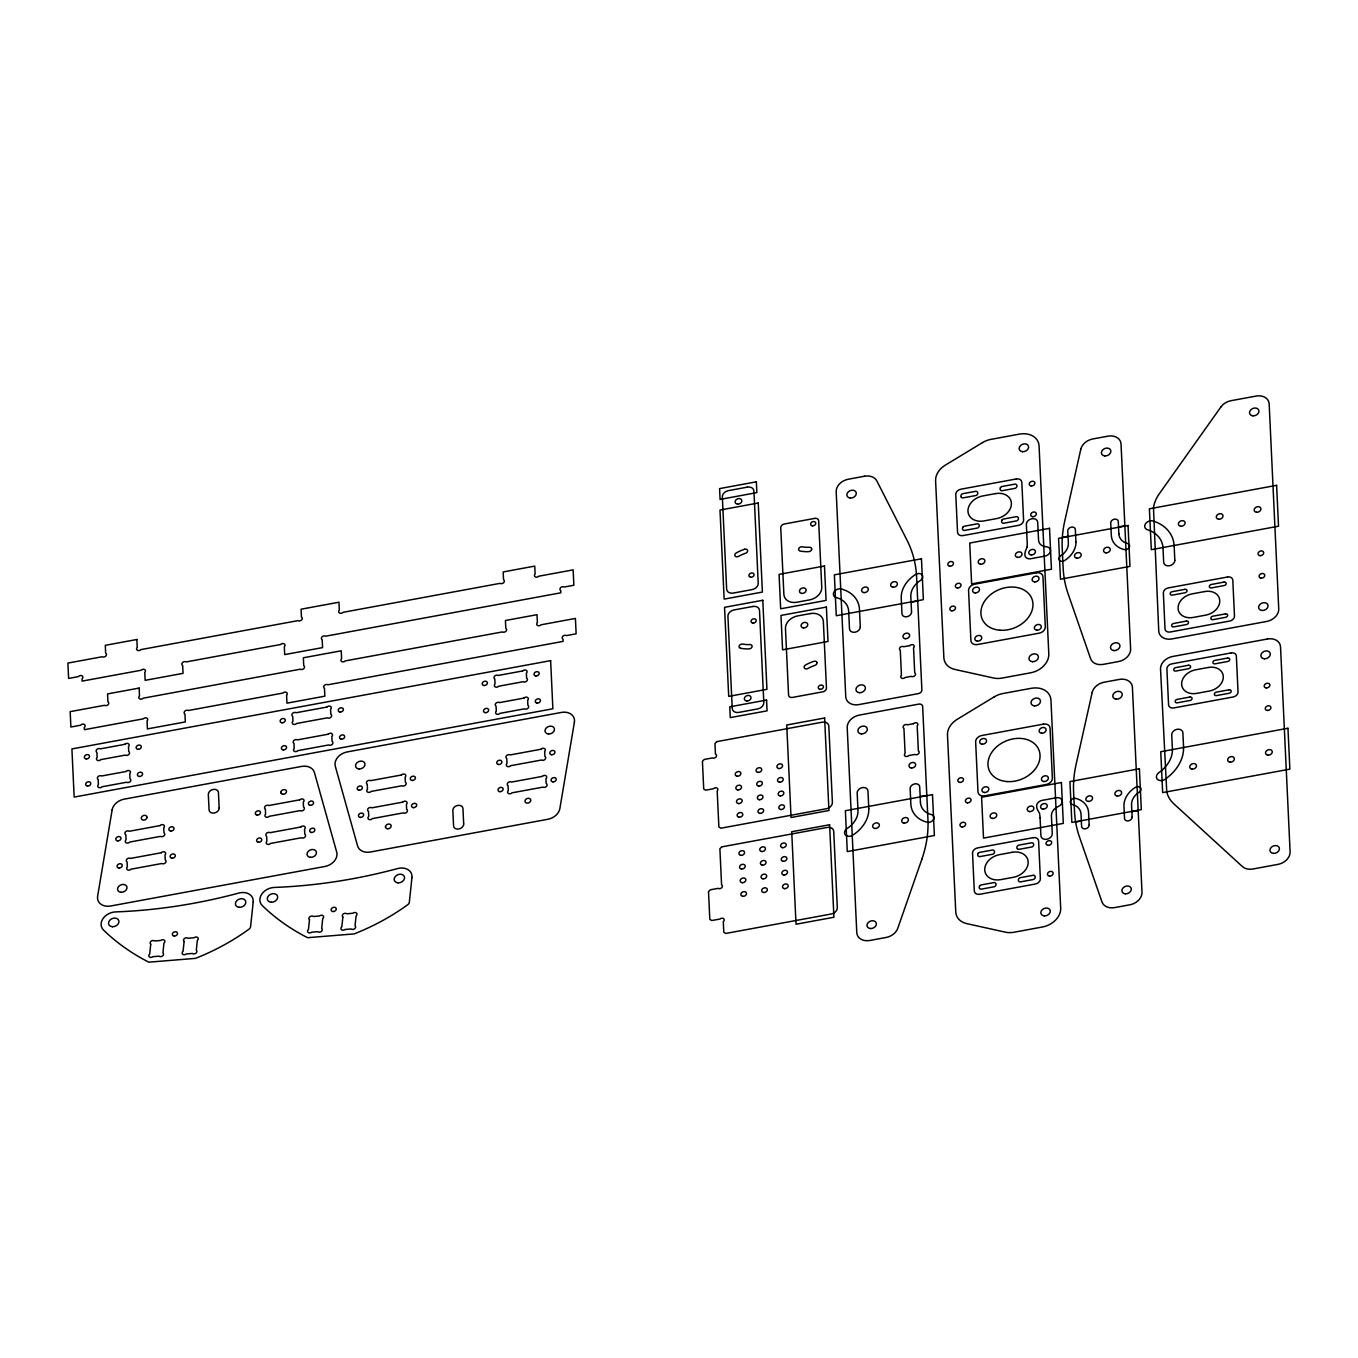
<?xml version="1.0" encoding="UTF-8"?>
<svg xmlns="http://www.w3.org/2000/svg" width="1358" height="1358" viewBox="0 0 1358 1358"><rect width="100%" height="100%" fill="white"/><g stroke="black" fill="none" stroke-linecap="round" stroke-linejoin="round"><path stroke-width="1.5" d="M1027.072 546.968L1025.273 551.569A16.245 12.494 -22.4 0 0 1024.9 554.556L1024.95 555.388A5.856 4.498 -22.4 0 0 1030.824 558.715L1045.015 556.084A5.856 4.498 -22.4 0 0 1050.447 551.11A5.856 4.498 -22.4 0 0 1046.203 546.782A10.524 8.08 -22.4 0 1 1038.547 540.195L1037.716 522.321A5.856 4.498 -22.4 0 0 1031.825 518.773A5.856 4.498 -22.4 0 0 1026.359 524.426L1027.191 542.283A42.421 32.592 -22.4 0 1 1027.106 546.968M1062.346 537.327L1068.033 536.274M1118.551 526.955L1124.865 525.801M911.405 602.171L917.719 601M920.503 796.535L926.818 795.381M1075.655 822.065L1081.341 821.013M1131.859 811.694L1138.174 810.522M1018.076 849.276L1017.532 849.005A3.106 2.377 -22.4 0 1 1017.142 846.424L1017.889 845.542A1.867 1.443 -22.4 0 1 1018.856 845.134L1031.486 842.809A1.867 1.443 -22.4 0 1 1032.47 842.86L1033.166 843.284A3.106 2.377 -22.4 0 1 1033.387 845.728L1032.64 846.594A1.867 1.443 -22.4 0 1 1031.69 847.002L1019.043 849.344A1.867 1.443 -22.4 0 1 1018.076 849.276M1033.981 875.384L1034.813 875.944A3.106 2.377 -22.4 0 1 1034.796 878.439L1034.168 879.101A1.867 1.443 -22.4 0 1 1033.2 879.526L1020.571 881.851A1.867 1.443 -22.4 0 1 1019.586 881.8L1018.755 881.223A3.106 2.377 -22.4 0 1 1018.772 878.728L1019.417 878.066A1.867 1.443 -22.4 0 1 1020.367 877.658L1033.014 875.316A1.867 1.443 -22.4 0 1 1033.981 875.384M961.311 497.249L962.143 497.809A1.867 1.443 -22.4 0 0 963.128 497.86L975.757 495.534A1.867 1.443 -22.4 0 0 976.725 495.127L977.37 494.465A3.106 2.377 -22.4 0 0 977.37 491.969L976.538 491.392A1.867 1.443 -22.4 0 0 975.57 491.341L962.924 493.667A1.867 1.443 -22.4 0 0 961.973 494.074L961.328 494.753A3.106 2.377 -22.4 0 0 961.328 497.232M1040.075 817.822L1040.907 835.696A5.856 4.498 -22.4 0 0 1046.797 839.261A5.856 4.498 -22.4 0 0 1052.263 833.608L1051.415 815.734A10.524 8.08 -22.4 0 1 1058.34 806.465A5.856 4.498 -22.4 0 0 1062.109 800.643A5.856 4.498 -22.4 0 0 1056.303 797.74L1042.112 800.371A5.856 4.498 -22.4 0 0 1036.646 805.769L1036.68 806.618A16.245 12.494 -22.4 0 0 1037.325 809.402L1039.515 813.272A42.421 32.592 -22.4 0 1 1040.041 817.839M280.868 792.732A4.719 3.616 -22.4 0 1 280.851 792.291M146.987 817.16A2.937 2.258 -22.4 0 0 144.152 815.36A2.937 2.258 -22.4 0 0 141.317 818.025A4.719 3.616 -22.4 0 0 141.334 818.467A2.937 2.258 -22.4 0 0 144.271 820.079A2.937 2.258 -22.4 0 0 147.004 817.431M385.502 827.192A4.719 3.616 -22.4 0 1 385.485 826.75M530.706 800.235A2.937 2.258 -22.4 0 1 528.075 803.036A2.937 2.258 -22.4 0 1 525.037 801.441A4.719 3.616 -22.4 0 1 525.02 801.016A2.937 2.258 -22.4 0 1 527.753 798.351A2.937 2.258 -22.4 0 1 530.689 799.964M150.738 944.217L149.703 953.995A2.614 2.003 -22.4 0 0 149.397 956.949A2.614 2.003 -22.4 0 0 152.945 956.66L159.056 956.168A2.614 2.003 -22.4 0 0 162.604 955.879A2.614 2.003 -22.4 0 0 162.926 952.909L163.962 943.148A2.614 2.003 -22.4 0 0 164.284 940.194A2.614 2.003 -22.4 0 0 160.719 940.483L154.608 940.975A2.614 2.003 -22.4 0 0 151.061 941.264A2.614 2.003 -22.4 0 0 150.738 944.217M184.111 941.501L183.075 951.279A2.614 2.003 -22.4 0 0 182.753 954.233A2.614 2.003 -22.4 0 0 186.318 953.944L192.412 953.452A2.614 2.003 -22.4 0 0 195.976 953.146A2.614 2.003 -22.4 0 0 196.299 950.193L197.334 940.432A2.614 2.003 -22.4 0 0 197.64 937.478A2.614 2.003 -22.4 0 0 194.075 937.767L187.981 938.259A2.614 2.003 -22.4 0 0 184.416 938.548A2.614 2.003 -22.4 0 0 184.111 941.501M253.216 901.967L250.585 926.665A3.904 3.005 -22.4 0 1 248.989 929.178A189 145.204 -22.4 0 1 195.416 958.375L148.837 962.177A260.668 200.271 -22.4 0 1 103.497 930.043A13.037 10.015 -22.4 0 1 102.902 918.738A13.037 10.015 -22.4 0 1 115.515 911.914A452.689 347.801 -22.4 0 0 238.855 893.055A13.037 10.015 -22.4 0 1 253.216 901.967M309.488 919.739L308.453 929.517A2.614 2.003 -22.4 0 0 308.147 932.471A2.614 2.003 -22.4 0 0 311.712 932.182L317.806 931.69A2.614 2.003 -22.4 0 0 321.371 931.401A2.614 2.003 -22.4 0 0 321.676 928.431L322.712 918.67A2.614 2.003 -22.4 0 0 323.034 915.716A2.614 2.003 -22.4 0 0 319.469 916.005L313.375 916.497A2.614 2.003 -22.4 0 0 309.811 916.786A2.614 2.003 -22.4 0 0 309.488 919.739M342.861 917.023L341.826 926.801A2.614 2.003 -22.4 0 0 341.503 929.755A2.614 2.003 -22.4 0 0 345.068 929.466L351.162 928.957A2.614 2.003 -22.4 0 0 354.727 928.668A2.614 2.003 -22.4 0 0 355.049 925.715L356.085 915.954A2.614 2.003 -22.4 0 0 356.39 912.983A2.614 2.003 -22.4 0 0 352.825 913.272L346.731 913.781A2.614 2.003 -22.4 0 0 343.167 914.07A2.614 2.003 -22.4 0 0 342.861 917.023M411.966 877.489L409.335 902.187A3.904 3.005 -22.4 0 1 407.739 904.7A189 145.204 -22.4 0 1 354.183 933.897L307.587 937.699A260.668 200.271 -22.4 0 1 262.264 905.565A13.037 10.015 -22.4 0 1 261.67 894.26A13.037 10.015 -22.4 0 1 274.265 887.436A452.689 347.801 -22.4 0 0 397.605 868.56A13.037 10.015 -22.4 0 1 411.966 877.489M112.137 809.877L97.623 896.246A13.037 10.015 -22.4 0 0 110.609 906.007L324.851 866.489A13.037 10.015 -22.4 0 0 336.716 852.145L314.428 772.549A13.037 10.015 -22.4 0 0 301.612 766.421L124.172 799.149A13.037 10.015 -22.4 0 0 112.137 809.877M574.4 722.184L559.869 808.57A13.037 10.015 -22.4 0 1 547.834 819.281L370.411 852.009A13.037 10.015 -22.4 0 1 357.578 845.881L335.307 766.285A13.037 10.015 -22.4 0 1 347.173 751.942L561.397 712.424A13.037 10.015 -22.4 0 1 574.4 722.184M1080.798 449.209L1064.655 521.506A149.889 115.158 -22.4 0 0 1062.228 548.428L1063.144 567.95A149.889 115.158 -22.4 0 0 1068.016 593.531L1090.593 658.664A13.037 10.015 -22.4 0 0 1103.273 664.368L1118.466 661.567A13.037 10.015 -22.4 0 0 1130.62 648.988L1121.046 444.1A13.037 10.015 -22.4 0 0 1107.941 436.173L1092.749 438.974A13.037 10.015 -22.4 0 0 1080.798 449.209M1092.171 692.461L1076.028 764.741A149.889 115.158 -22.4 0 0 1073.601 791.68L1074.501 811.184A149.889 115.158 -22.4 0 0 1079.389 836.766L1101.966 901.916A13.037 10.015 -22.4 0 0 1114.646 907.602L1129.839 904.801A13.037 10.015 -22.4 0 0 1141.993 892.223L1132.419 687.335A13.037 10.015 -22.4 0 0 1119.315 679.424L1104.122 682.225A13.037 10.015 -22.4 0 0 1092.171 692.461M921.878 859.19L897.757 928.346A13.037 10.015 -22.4 0 1 886.129 937.461L869.901 940.466A13.037 10.015 -22.4 0 1 856.779 932.556L847.205 727.65A13.037 10.015 -22.4 0 1 859.359 715.089L918.721 704.123A3.904 3.005 -22.4 0 1 922.659 706.5L927.938 819.536A149.889 115.158 -22.4 0 1 921.878 859.19M962.839 527.277L962.72 527.481A3.106 2.377 -22.4 0 0 962.975 529.926L963.671 530.35A1.867 1.443 -22.4 0 0 964.655 530.401L977.285 528.075A1.867 1.443 -22.4 0 0 978.235 527.651L978.999 526.802A3.106 2.377 -22.4 0 0 978.762 524.341L978.066 523.933A1.867 1.443 -22.4 0 0 977.081 523.865L964.452 526.208A1.867 1.443 -22.4 0 0 963.501 526.615L962.839 527.277M1000.49 487.573L1000.371 487.777A3.106 2.377 -22.4 0 0 1000.608 490.221L1001.304 490.645A1.867 1.443 -22.4 0 0 1002.289 490.696L1014.918 488.371A1.867 1.443 -22.4 0 0 1015.869 487.946L1016.65 487.081A3.106 2.377 -22.4 0 0 1016.395 484.636L1015.699 484.212A1.867 1.443 -22.4 0 0 1014.715 484.161L1002.085 486.487A1.867 1.443 -22.4 0 0 1001.135 486.911L1000.49 487.573M979.61 886.01L979.491 886.197A3.106 2.377 -22.4 0 0 979.746 888.658L980.442 889.066A1.867 1.443 -22.4 0 0 981.41 889.134L994.056 886.791A1.867 1.443 -22.4 0 0 995.007 886.384L995.77 885.518A3.106 2.377 -22.4 0 0 995.533 883.073L994.837 882.649A1.867 1.443 -22.4 0 0 993.852 882.598L981.223 884.924A1.867 1.443 -22.4 0 0 980.255 885.348L979.61 886.01M1220.91 406.942L1159.325 493.718A39.093 30.046 -22.4 0 0 1153.468 507.739L1158.747 631.029A13.037 10.015 -22.4 0 0 1171.852 638.939L1266.59 621.472A13.037 10.015 -22.4 0 0 1278.744 608.893L1269.17 404.005A13.037 10.015 -22.4 0 0 1256.065 396.078L1231.027 400.695A13.037 10.015 -22.4 0 0 1220.91 406.942M1002.136 519.893L1002 520.097A3.106 2.377 -22.4 0 0 1002 522.575L1002.832 523.153A1.867 1.443 -22.4 0 0 1003.8 523.22L1016.446 520.878A1.867 1.443 -22.4 0 0 1017.397 520.47L1018.042 519.808A3.106 2.377 -22.4 0 0 1018.042 517.313L1017.227 516.736A1.867 1.443 -22.4 0 0 1016.242 516.685L1003.613 519.011A1.867 1.443 -22.4 0 0 1002.645 519.418L1002.136 519.893M978.235 853.282L978.1 853.469A3.106 2.377 -22.4 0 0 978.1 855.964L978.914 856.542A1.867 1.443 -22.4 0 0 979.899 856.592L992.528 854.267A1.867 1.443 -22.4 0 0 993.479 853.842L994.141 853.18A3.106 2.377 -22.4 0 0 994.124 850.702L993.309 850.108A1.867 1.443 -22.4 0 0 992.325 850.057L979.695 852.383A1.867 1.443 -22.4 0 0 978.745 852.807L978.235 853.282M716.786 741.638L714.97 743.522L715.462 754.148A2.614 2.003 -22.4 0 1 716.039 756.983A2.614 2.003 -22.4 0 1 712.475 757.934L704.242 759.462L702.426 761.346L703.716 788.998L705.685 790.186L713.476 788.76A2.614 2.003 -22.4 0 1 717.058 788.098A2.614 2.003 -22.4 0 1 717.194 790.984L718.874 827.022L720.843 828.21L826.309 808.757A6.518 5.008 -22.4 0 0 832.386 802.476L828.821 726.14A6.518 5.008 -22.4 0 0 822.269 722.184L716.786 741.638M721.709 846.883L719.893 848.767L721.573 884.805A2.614 2.003 -22.4 0 1 721.709 887.708A2.614 2.003 -22.4 0 1 718.127 888.37L710.336 889.796L708.52 891.68L709.81 919.349L711.779 920.537L719.995 919.026A2.614 2.003 -22.4 0 1 723.593 918.653A2.614 2.003 -22.4 0 1 723.288 921.641L723.797 932.267L725.749 933.455L831.232 914.002A6.518 5.008 -22.4 0 0 837.309 907.721L833.727 831.385A6.518 5.008 -22.4 0 0 827.175 827.429L721.709 846.883M982.479 442.606L945.355 465.115A19.555 15.023 -22.4 0 0 935.594 480.749L943.861 657.645A19.555 15.023 -22.4 0 0 954.895 669.443L993.496 677.998A19.555 15.023 -22.4 0 0 1002.119 678.066L1030.569 672.821A19.555 15.023 -22.4 0 0 1048.8 653.962L1039.074 445.984A19.555 15.023 -22.4 0 0 1019.417 434.119L990.967 439.364A19.555 15.023 -22.4 0 0 982.479 442.606M994.362 696.773L957.237 719.299A19.555 15.023 -22.4 0 0 947.477 734.916L955.743 911.829A19.555 15.023 -22.4 0 0 966.777 923.627L1005.361 932.165A19.555 15.023 -22.4 0 0 1014.002 932.25L1042.452 926.988A19.555 15.023 -22.4 0 0 1060.683 908.129L1050.956 700.168A19.555 15.023 -22.4 0 0 1031.299 688.302L1002.832 693.548A19.555 15.023 -22.4 0 0 994.362 696.773M756.372 481.818L719.587 488.608L720.079 499.404L756.864 492.614L756.372 481.818M747.358 487.132L728.414 490.628A6.518 5.008 -22.4 0 0 722.337 496.926L726.649 589.117A6.518 5.008 -22.4 0 0 733.201 593.09L752.145 589.593A6.518 5.008 -22.4 0 0 758.222 583.295L753.928 491.104A6.518 5.008 -22.4 0 0 747.358 487.132M864.571 476.217L848.326 479.221A13.037 10.015 -22.4 0 0 836.189 491.8L845.762 696.688A13.037 10.015 -22.4 0 0 858.867 704.598L918.229 693.649A3.904 3.005 -22.4 0 0 921.878 689.881L916.599 576.844A149.889 115.158 -22.4 0 0 906.957 540.094L876.844 480.936A13.037 10.015 -22.4 0 0 864.571 476.217M758.239 503.003L719.995 510.065L724.154 599.116L762.398 592.071L758.239 503.003M136.869 639.499L105.296 645.322L105.652 653.181A2.614 2.003 -22.4 0 1 105.788 656.084A2.614 2.003 -22.4 0 1 102.223 656.746L67.9 663.077L68.613 678.44L78.357 676.64A2.614 2.003 -22.4 0 1 82.074 675.843A2.614 2.003 -22.4 0 1 82.023 678.898L82.125 681.122L141.079 670.241A2.614 2.003 -22.4 0 1 144.644 669.579A2.614 2.003 -22.4 0 1 144.78 672.482L145.153 680.341L183.041 673.347L182.668 665.488A2.614 2.003 -22.4 0 1 182.532 662.585A2.614 2.003 -22.4 0 1 186.114 661.923L280.614 644.507A2.614 2.003 -22.4 0 1 284.178 643.845A2.614 2.003 -22.4 0 1 284.314 646.748L284.688 654.59L322.576 647.613L322.202 639.754A2.614 2.003 -22.4 0 1 322.067 636.851A2.614 2.003 -22.4 0 1 325.648 636.189L560.837 592.801L560.735 590.577A2.614 2.003 -22.4 0 1 560.599 587.691A2.614 2.003 -22.4 0 1 564.164 587.029L573.857 585.247L573.144 569.868L538.82 576.199A2.614 2.003 -22.4 0 1 535.256 576.861A2.614 2.003 -22.4 0 1 535.12 573.959L534.746 566.099L503.173 571.939L503.529 579.798A2.614 2.003 -22.4 0 1 503.665 582.684A2.614 2.003 -22.4 0 1 500.1 583.346L343.048 612.322A2.614 2.003 -22.4 0 1 339.466 612.984A2.614 2.003 -22.4 0 1 339.33 610.082L338.957 602.222L301.069 609.216L301.442 617.075A2.614 2.003 -22.4 0 1 301.578 619.961A2.614 2.003 -22.4 0 1 297.996 620.623L140.943 649.599A2.614 2.003 -22.4 0 1 137.379 650.261A2.614 2.003 -22.4 0 1 137.243 647.359L136.869 639.499M1016.327 478.967L960.87 489.203A5.466 4.21 -22.4 0 0 955.777 494.482L957.543 532.251A5.466 4.21 -22.4 0 0 963.043 535.578L1018.5 525.342A5.466 4.21 -22.4 0 0 1023.592 520.063L1021.827 482.294A5.466 4.21 -22.4 0 0 1016.327 478.967M814.715 518.4L784.398 523.984A3.904 3.005 -22.4 0 0 780.748 527.753L783.872 594.312A13.037 10.015 -22.4 0 0 796.976 602.222L809.606 599.896A13.037 10.015 -22.4 0 0 821.76 587.318L818.653 520.759A3.904 3.005 -22.4 0 0 814.715 518.4M995.414 493.616L982.785 495.942A15.906 12.222 -22.4 0 0 967.965 511.287A15.906 12.222 -22.4 0 0 983.956 520.929L996.585 518.603A15.906 12.222 -22.4 0 0 1011.404 503.258A15.906 12.222 -22.4 0 0 995.414 493.616M139.144 688.082L107.554 693.904L107.927 701.763A2.614 2.003 -22.4 0 1 108.063 704.666A2.614 2.003 -22.4 0 1 104.498 705.311L70.175 711.643L70.888 727.022L80.631 725.223A2.614 2.003 -22.4 0 1 84.349 724.425A2.614 2.003 -22.4 0 1 84.281 727.481L84.383 729.687L143.337 718.823A2.614 2.003 -22.4 0 1 146.919 718.161A2.614 2.003 -22.4 0 1 147.054 721.047L147.411 728.906L185.316 721.93L184.943 714.07A2.614 2.003 -22.4 0 1 184.807 711.168A2.614 2.003 -22.4 0 1 188.389 710.506L282.871 693.072A2.614 2.003 -22.4 0 1 286.453 692.41A2.614 2.003 -22.4 0 1 286.589 695.313L286.945 703.172L324.851 696.179L324.477 688.319A2.614 2.003 -22.4 0 1 324.341 685.434A2.614 2.003 -22.4 0 1 327.923 684.771L563.112 641.383L563.01 639.16A2.614 2.003 -22.4 0 1 562.874 636.257A2.614 2.003 -22.4 0 1 566.439 635.612L576.131 633.813L575.419 618.45L541.095 624.782A2.614 2.003 -22.4 0 1 537.513 625.444A2.614 2.003 -22.4 0 1 537.378 622.541L537.021 614.682L505.431 620.504L505.804 628.364A2.614 2.003 -22.4 0 1 505.94 631.266A2.614 2.003 -22.4 0 1 502.375 631.928L345.305 660.888A2.614 2.003 -22.4 0 1 341.741 661.55A2.614 2.003 -22.4 0 1 341.605 658.664L341.231 650.805L303.343 657.781L303.717 665.641A2.614 2.003 -22.4 0 1 303.853 668.543A2.614 2.003 -22.4 0 1 300.271 669.205L143.218 698.182A2.614 2.003 -22.4 0 1 139.636 698.827A2.614 2.003 -22.4 0 1 139.501 695.941L139.144 688.082M824.476 565.997L779.068 574.366L780.663 608.791L826.071 600.406L824.476 565.997M1276.605 485.332L1149.394 508.809L1151.312 549.684L1278.523 526.208L1276.605 485.332M1049.53 528.33L969.731 543.047L971.632 583.923L1051.431 569.206L1049.53 528.33M921.454 558.783L834.355 574.841L836.273 615.717L923.372 599.659L921.454 558.783M1128.04 525.512L1058.561 538.328L1060.479 579.204L1129.958 566.388L1128.04 525.512M762.789 600.27L724.544 607.332L728.703 696.382L766.947 689.321L762.789 600.27M752.943 606.466L733.999 609.946A6.518 5.008 -22.4 0 0 727.922 616.243L732.234 708.435A6.518 5.008 -22.4 0 0 738.786 712.407L757.73 708.91A6.518 5.008 -22.4 0 0 763.807 702.612L759.495 610.421A6.518 5.008 -22.4 0 0 752.943 606.466M826.394 607.06L780.986 615.429L782.581 649.837L828.007 641.468L826.394 607.06M550.635 660.633L71.906 748.937L74.164 797.078L552.876 708.774L550.635 660.633M810.251 613.595L797.621 615.921A13.037 10.015 -22.4 0 0 785.467 628.499L788.574 695.041A3.904 3.005 -22.4 0 0 792.512 697.418L822.812 691.816A3.904 3.005 -22.4 0 0 826.462 688.048L823.355 621.506A13.037 10.015 -22.4 0 0 810.251 613.595M1036.409 572.804L974.637 584.195A6.518 5.008 -22.4 0 0 968.56 590.492L970.902 640.586A6.518 5.008 -22.4 0 0 977.454 644.541L1039.226 633.151A6.518 5.008 -22.4 0 0 1045.304 626.853L1042.961 576.76A6.518 5.008 -22.4 0 0 1036.409 572.804M124.783 744.337L100.356 748.852A2.614 2.003 -22.4 0 0 96.791 749.514A2.614 2.003 -22.4 0 0 96.91 752.4L97.148 757.374A2.614 2.003 -22.4 0 0 97.284 760.259A2.614 2.003 -22.4 0 0 100.865 759.614L125.292 755.099A2.614 2.003 -22.4 0 0 128.857 754.437A2.614 2.003 -22.4 0 0 128.721 751.551L128.501 746.577A2.614 2.003 -22.4 0 0 128.365 743.692A2.614 2.003 -22.4 0 0 124.783 744.337M326.888 707.06L296.129 712.729A2.614 2.003 -22.4 0 0 292.564 713.391A2.614 2.003 -22.4 0 0 292.7 716.294L292.938 721.251A2.614 2.003 -22.4 0 0 293.073 724.154A2.614 2.003 -22.4 0 0 296.638 723.491L327.38 717.822A2.614 2.003 -22.4 0 0 330.962 717.16A2.614 2.003 -22.4 0 0 330.826 714.257L330.588 709.3A2.614 2.003 -22.4 0 0 330.452 706.398A2.614 2.003 -22.4 0 0 326.888 707.06M522.66 670.954L498.233 675.452A2.614 2.003 -22.4 0 0 494.668 676.114A2.614 2.003 -22.4 0 0 494.804 679.017L495.025 683.974A2.614 2.003 -22.4 0 0 495.161 686.876A2.614 2.003 -22.4 0 0 498.742 686.214L523.169 681.716A2.614 2.003 -22.4 0 0 526.734 681.054A2.614 2.003 -22.4 0 0 526.598 678.151L526.378 673.195A2.614 2.003 -22.4 0 0 526.242 670.292A2.614 2.003 -22.4 0 0 522.66 670.954M126.056 771.497L101.629 775.995A2.614 2.003 -22.4 0 0 98.048 776.657A2.614 2.003 -22.4 0 0 98.183 779.56L98.421 784.517A2.614 2.003 -22.4 0 0 98.557 787.419A2.614 2.003 -22.4 0 0 102.122 786.757L126.566 782.242A2.614 2.003 -22.4 0 0 130.13 781.597A2.614 2.003 -22.4 0 0 129.995 778.694L129.757 773.737A2.614 2.003 -22.4 0 0 129.638 770.835A2.614 2.003 -22.4 0 0 126.056 771.497M328.161 734.22L297.402 739.889A2.614 2.003 -22.4 0 0 293.837 740.551A2.614 2.003 -22.4 0 0 293.973 743.437L294.194 748.411A2.614 2.003 -22.4 0 0 294.33 751.297A2.614 2.003 -22.4 0 0 297.911 750.635L328.653 744.965A2.614 2.003 -22.4 0 0 332.235 744.32A2.614 2.003 -22.4 0 0 332.099 741.417L331.861 736.46A2.614 2.003 -22.4 0 0 331.725 733.558A2.614 2.003 -22.4 0 0 328.161 734.22M523.933 698.097L499.506 702.612A2.614 2.003 -22.4 0 0 495.925 703.257A2.614 2.003 -22.4 0 0 496.06 706.16L496.298 711.117A2.614 2.003 -22.4 0 0 496.434 714.019A2.614 2.003 -22.4 0 0 499.999 713.357L524.443 708.859A2.614 2.003 -22.4 0 0 528.007 708.197A2.614 2.003 -22.4 0 0 527.872 705.294L527.651 700.338A2.614 2.003 -22.4 0 0 527.515 697.435A2.614 2.003 -22.4 0 0 523.933 698.097M1227.564 576.997L1168.203 587.946A5.211 4.006 -22.4 0 0 1163.348 592.971L1165.011 628.839A5.211 4.006 -22.4 0 0 1170.256 631.996L1229.635 621.047A5.211 4.006 -22.4 0 0 1234.49 616.023L1232.809 580.172A5.211 4.006 -22.4 0 0 1227.564 576.997M1184.838 589.355L1172.192 591.681A2.19 1.681 -22.4 0 0 1170.172 593.786A2.19 1.681 -22.4 0 0 1172.361 595.11L1184.991 592.784A2.19 1.681 -22.4 0 0 1187.028 590.679A2.19 1.681 -22.4 0 0 1184.838 589.355M1223.982 582.124L1211.353 584.466A2.19 1.681 -22.4 0 0 1209.316 586.571A2.19 1.681 -22.4 0 0 1211.523 587.895L1224.152 585.553A2.19 1.681 -22.4 0 0 1226.189 583.448A2.19 1.681 -22.4 0 0 1223.982 582.124M909.843 645.61L903.715 646.731A2.614 2.003 -22.4 0 0 900.15 647.393A2.614 2.003 -22.4 0 0 900.286 650.295L901.44 675.232A2.614 2.003 -22.4 0 0 901.576 678.117A2.614 2.003 -22.4 0 0 905.158 677.472L911.269 676.335A2.614 2.003 -22.4 0 0 914.851 675.673A2.614 2.003 -22.4 0 0 914.715 672.787L913.544 647.834A2.614 2.003 -22.4 0 0 913.408 644.948A2.614 2.003 -22.4 0 0 909.843 645.61M1204.682 591.545L1192.052 593.887A14.989 11.509 -22.4 0 0 1178.082 608.35A14.989 11.509 -22.4 0 0 1193.156 617.449L1205.785 615.123A14.989 11.509 -22.4 0 0 1219.756 600.66A14.989 11.509 -22.4 0 0 1204.682 591.545M1186.315 621.115L1173.685 623.441A2.19 1.681 -22.4 0 0 1171.648 625.546A2.19 1.681 -22.4 0 0 1173.838 626.87L1186.468 624.544A2.19 1.681 -22.4 0 0 1188.505 622.439A2.19 1.681 -22.4 0 0 1186.315 621.115M1225.476 613.884L1212.847 616.209A2.19 1.681 -22.4 0 0 1210.81 618.314A2.19 1.681 -22.4 0 0 1213 619.655L1225.629 617.313A2.19 1.681 -22.4 0 0 1227.666 615.208A2.19 1.681 -22.4 0 0 1225.476 613.884M766.574 700.049L729.789 706.822L730.281 717.618L767.066 710.845L766.574 700.049M401.425 774.994L370.683 780.663A2.614 2.003 -22.4 0 0 367.101 781.325A2.614 2.003 -22.4 0 0 367.237 784.228L367.475 789.185A2.614 2.003 -22.4 0 0 367.611 792.087A2.614 2.003 -22.4 0 0 371.175 791.425L401.934 785.756A2.614 2.003 -22.4 0 0 405.499 785.094A2.614 2.003 -22.4 0 0 405.363 782.191L405.142 777.234A2.614 2.003 -22.4 0 0 405.007 774.332A2.614 2.003 -22.4 0 0 401.425 774.994M540.959 749.26L510.218 754.929A2.614 2.003 -22.4 0 0 506.636 755.591A2.614 2.003 -22.4 0 0 506.772 758.494L507.009 763.451A2.614 2.003 -22.4 0 0 507.145 766.353A2.614 2.003 -22.4 0 0 510.71 765.691L541.469 760.022A2.614 2.003 -22.4 0 0 545.033 759.36A2.614 2.003 -22.4 0 0 544.898 756.457L544.677 751.5A2.614 2.003 -22.4 0 0 544.541 748.597A2.614 2.003 -22.4 0 0 540.959 749.26M160.023 825.596L129.282 831.266A2.614 2.003 -22.4 0 0 125.581 831.843A2.614 2.003 -22.4 0 0 125.836 834.814L126.073 839.753A2.614 2.003 -22.4 0 0 126.073 842.758A2.614 2.003 -22.4 0 0 129.74 842.045L160.533 836.358A2.614 2.003 -22.4 0 0 164.097 835.696A2.614 2.003 -22.4 0 0 163.962 832.793L163.741 827.837A2.614 2.003 -22.4 0 0 163.605 824.934A2.614 2.003 -22.4 0 0 160.023 825.596M299.728 799.828L268.816 805.532A2.614 2.003 -22.4 0 0 265.251 806.194A2.614 2.003 -22.4 0 0 265.387 809.096L265.608 814.053A2.614 2.003 -22.4 0 0 265.744 816.956A2.614 2.003 -22.4 0 0 269.325 816.294L300.169 810.607A2.614 2.003 -22.4 0 0 303.785 809.894A2.614 2.003 -22.4 0 0 303.496 806.991L303.275 802.222A2.614 2.003 -22.4 0 0 303.326 799.285A2.614 2.003 -22.4 0 0 299.728 799.828M824.612 718.009L786.723 725.002L791.052 817.499L828.94 810.505L824.612 718.009M1267.404 639.007L1172.684 656.474A13.037 10.015 -22.4 0 0 1160.53 669.053L1166.777 792.155A39.093 30.046 -22.4 0 0 1173.821 803.8L1242.4 866.574A13.037 10.015 -22.4 0 0 1252.908 869.001L1277.946 864.384A13.037 10.015 -22.4 0 0 1290.1 851.806L1280.526 646.917A13.037 10.015 -22.4 0 0 1267.404 639.007M402.698 802.137L371.888 807.823A2.614 2.003 -22.4 0 0 368.222 808.468A2.614 2.003 -22.4 0 0 368.51 811.405L368.748 816.345A2.614 2.003 -22.4 0 0 368.765 819.366A2.614 2.003 -22.4 0 0 372.448 818.568L403.19 812.899A2.614 2.003 -22.4 0 0 406.772 812.237A2.614 2.003 -22.4 0 0 406.636 809.351L406.398 804.377A2.614 2.003 -22.4 0 0 406.263 801.492A2.614 2.003 -22.4 0 0 402.698 802.137M542.334 776.386L511.491 782.072A2.614 2.003 -22.4 0 0 507.909 782.734A2.614 2.003 -22.4 0 0 508.045 785.637L508.282 790.594A2.614 2.003 -22.4 0 0 508.418 793.496A2.614 2.003 -22.4 0 0 511.983 792.834L542.894 787.131A2.614 2.003 -22.4 0 0 546.493 786.35A2.614 2.003 -22.4 0 0 546.171 783.481L545.95 778.711A2.614 2.003 -22.4 0 0 545.95 775.741A2.614 2.003 -22.4 0 0 542.334 776.386M1231.112 652.926L1171.75 663.875A5.211 4.006 -22.4 0 0 1166.895 668.9L1168.559 704.768A5.211 4.006 -22.4 0 0 1173.804 707.925L1233.183 696.977A5.211 4.006 -22.4 0 0 1238.038 691.952L1236.357 656.101A5.211 4.006 -22.4 0 0 1231.112 652.926M161.296 852.739L130.555 858.426A2.614 2.003 -22.4 0 0 126.973 859.071A2.614 2.003 -22.4 0 0 127.109 861.974L127.346 866.93A2.614 2.003 -22.4 0 0 127.482 869.833A2.614 2.003 -22.4 0 0 131.047 869.171L161.806 863.501A2.614 2.003 -22.4 0 0 165.37 862.839A2.614 2.003 -22.4 0 0 165.235 859.954L165.014 854.98A2.614 2.003 -22.4 0 0 164.878 852.094A2.614 2.003 -22.4 0 0 161.296 852.739M300.831 827.005L270.089 832.675A2.614 2.003 -22.4 0 0 266.507 833.337A2.614 2.003 -22.4 0 0 266.643 836.239L266.881 841.196A2.614 2.003 -22.4 0 0 267.017 844.099A2.614 2.003 -22.4 0 0 270.582 843.437L301.34 837.767A2.614 2.003 -22.4 0 0 304.905 837.105A2.614 2.003 -22.4 0 0 304.769 834.202L304.548 829.246A2.614 2.003 -22.4 0 0 304.413 826.343A2.614 2.003 -22.4 0 0 300.831 827.005M1188.386 665.284L1175.756 667.61A2.19 1.681 -22.4 0 0 1173.719 669.715A2.19 1.681 -22.4 0 0 1175.909 671.039L1188.539 668.713A2.19 1.681 -22.4 0 0 1190.576 666.608A2.19 1.681 -22.4 0 0 1188.386 665.284M1227.53 658.053L1214.901 660.378A2.19 1.681 -22.4 0 0 1212.864 662.5A2.19 1.681 -22.4 0 0 1215.071 663.824L1227.7 661.482A2.19 1.681 -22.4 0 0 1229.737 659.377A2.19 1.681 -22.4 0 0 1227.53 658.053M1208.23 667.474L1195.6 669.817A14.989 11.509 -22.4 0 0 1181.63 684.279A14.989 11.509 -22.4 0 0 1196.704 693.378L1209.333 691.052A14.989 11.509 -22.4 0 0 1223.303 676.59A14.989 11.509 -22.4 0 0 1208.23 667.474M913.493 723.695L907.365 724.832A2.614 2.003 -22.4 0 0 903.8 725.478A2.614 2.003 -22.4 0 0 903.936 728.38L905.107 753.317A2.614 2.003 -22.4 0 0 905.226 756.219A2.614 2.003 -22.4 0 0 908.808 755.557L914.919 754.437A2.614 2.003 -22.4 0 0 918.5 753.775A2.614 2.003 -22.4 0 0 918.364 750.872L917.193 725.936A2.614 2.003 -22.4 0 0 917.057 723.033A2.614 2.003 -22.4 0 0 913.493 723.695M1189.863 697.044L1177.233 699.37A2.19 1.681 -22.4 0 0 1175.196 701.475A2.19 1.681 -22.4 0 0 1177.386 702.799L1190.032 700.473A2.19 1.681 -22.4 0 0 1192.052 698.368A2.19 1.681 -22.4 0 0 1189.863 697.044M1229.024 689.813L1216.395 692.139A2.19 1.681 -22.4 0 0 1214.358 694.244A2.19 1.681 -22.4 0 0 1216.547 695.585L1229.177 693.242A2.19 1.681 -22.4 0 0 1231.214 691.137A2.19 1.681 -22.4 0 0 1229.024 689.813M1043.487 724.12L981.715 735.527A6.518 5.008 -22.4 0 0 975.638 741.808L977.981 791.901A6.518 5.008 -22.4 0 0 984.533 795.856L1046.305 784.466A6.518 5.008 -22.4 0 0 1052.382 778.185L1050.04 728.075A6.518 5.008 -22.4 0 0 1043.487 724.12M1287.961 728.261L1160.75 751.721L1162.652 792.597L1289.879 769.137L1287.961 728.261M932.488 794.634L845.372 810.709L847.29 851.585L934.389 835.51L932.488 794.634M829.602 824.747L791.714 831.741L796.026 924.238L833.931 917.244L829.602 824.747M1061.413 782.514L981.596 797.231L983.515 838.107L1063.314 823.389L1061.413 782.514M1139.413 768.764L1069.934 781.58L1071.852 822.456L1141.314 809.64L1139.413 768.764M1033.099 837.665L977.641 847.901A5.466 4.21 -22.4 0 0 972.532 853.18L974.297 890.95A5.466 4.21 -22.4 0 0 979.814 894.26L1035.254 884.041A5.466 4.21 -22.4 0 0 1040.364 878.762L1038.598 840.992A5.466 4.21 -22.4 0 0 1033.099 837.665M1012.185 852.298L999.556 854.64A15.906 12.222 -22.4 0 0 984.72 869.969A15.906 12.222 -22.4 0 0 1000.727 879.628L1013.357 877.302A15.906 12.222 -22.4 0 0 1028.176 861.957A15.906 12.222 -22.4 0 0 1012.185 852.298M1174.823 560.192L1174.161 546.035A42.794 32.881 -22.4 0 0 1152.993 520.997A5.755 4.43 -22.4 0 0 1145.388 523.916A5.755 4.43 -22.4 0 0 1147.527 529.79A31.285 24.037 -22.4 0 1 1163.008 548.089L1163.67 562.246A5.755 4.43 -22.4 0 0 1169.459 565.743A5.755 4.43 -22.4 0 0 1174.823 560.192M1183.548 746.951L1182.886 732.794A5.755 4.43 -22.4 0 0 1177.097 729.297A5.755 4.43 -22.4 0 0 1171.733 734.848L1172.395 749.005A31.285 24.037 -22.4 0 1 1158.883 772.651A5.755 4.43 -22.4 0 0 1157.322 779.22A5.755 4.43 -22.4 0 0 1165.062 779.305A42.794 32.881 -22.4 0 0 1183.548 746.951M1118.873 533.881L1118.296 521.574A3.904 3.005 -22.4 0 0 1114.375 519.197A3.904 3.005 -22.4 0 0 1110.725 522.983L1111.302 535.273A23.969 18.401 -22.4 0 0 1124.152 549.566A3.904 3.005 -22.4 0 0 1129.228 547.393A3.904 3.005 -22.4 0 0 1127.53 543.506A16.143 12.409 -22.4 0 1 1118.873 533.881M1132.114 817.075L1131.537 804.768A16.143 12.409 -22.4 0 1 1139.158 792.138A3.904 3.005 -22.4 0 0 1140.465 787.691A3.904 3.005 -22.4 0 0 1135.254 787.419A23.969 18.401 -22.4 0 0 1123.966 806.177L1124.526 818.467A3.904 3.005 -22.4 0 0 1128.464 820.843A3.904 3.005 -22.4 0 0 1132.114 817.075M1075.926 541.791L1075.349 529.501A3.904 3.005 -22.4 0 0 1071.428 527.125A3.904 3.005 -22.4 0 0 1067.778 530.893L1068.356 543.2A16.143 12.409 -22.4 0 1 1060.734 555.829A3.904 3.005 -22.4 0 0 1059.427 560.277A3.904 3.005 -22.4 0 0 1064.621 560.548A23.969 18.401 -22.4 0 0 1075.926 541.791M1089.167 824.985L1088.59 812.695A23.969 18.401 -22.4 0 0 1075.74 798.402A3.904 3.005 -22.4 0 0 1070.664 800.575A3.904 3.005 -22.4 0 0 1072.362 804.462A16.143 12.409 -22.4 0 1 1081.019 814.087L1081.596 826.394A3.904 3.005 -22.4 0 0 1085.517 828.77A3.904 3.005 -22.4 0 0 1089.167 824.985M911.541 611.949L910.811 596.417A20.404 15.685 -22.4 0 1 920.418 580.46A4.94 3.785 -22.4 0 0 922.082 574.841A4.94 3.785 -22.4 0 0 915.513 574.502A30.283 23.273 -22.4 0 0 901.237 598.182L901.967 613.714A4.94 3.785 -22.4 0 0 906.923 616.719A4.94 3.785 -22.4 0 0 911.541 611.949M920.435 802.408L919.705 786.893A4.94 3.785 -22.4 0 0 914.749 783.889A4.94 3.785 -22.4 0 0 910.132 788.659L910.862 804.174A30.283 23.273 -22.4 0 0 927.09 822.235A4.94 3.785 -22.4 0 0 933.506 819.502A4.94 3.785 -22.4 0 0 931.367 814.579A20.404 15.685 -22.4 0 1 920.435 802.408M860.293 626.836L859.461 609.335A34.137 26.226 -22.4 0 0 841.179 588.982A5.568 4.278 -22.4 0 0 833.931 592.071A5.568 4.278 -22.4 0 0 836.358 597.605A23.001 17.671 -22.4 0 1 848.682 611.321L849.497 628.822A5.568 4.278 -22.4 0 0 855.099 632.2A5.568 4.278 -22.4 0 0 860.293 626.836M868.781 808.502L867.966 791.001A5.568 4.278 -22.4 0 0 862.364 787.623A5.568 4.278 -22.4 0 0 857.17 792.987L857.984 810.488A23.001 17.671 -22.4 0 1 847.154 828.482A5.568 4.278 -22.4 0 0 845.287 834.814A5.568 4.278 -22.4 0 0 852.688 835.204A34.137 26.226 -22.4 0 0 868.781 808.502M463.672 823.966L462.959 808.587A5.211 4.006 -22.4 0 0 457.714 805.43A5.211 4.006 -22.4 0 0 452.842 810.454L453.572 825.834A5.211 4.006 -22.4 0 0 458.817 828.991A5.211 4.006 -22.4 0 0 463.672 823.966M219.164 807.976L218.451 792.614A5.211 4.006 -22.4 0 0 213.206 789.439A5.211 4.006 -22.4 0 0 208.334 794.464L209.064 809.843A5.211 4.006 -22.4 0 0 214.309 813.001A5.211 4.006 -22.4 0 0 219.164 807.976M1230.093 762.178A3.48 2.682 -22.4 0 0 1234.269 758.188A3.48 2.682 -22.4 0 0 1228.634 757.764A3.48 2.682 -22.4 0 0 1230.093 762.178M1267.982 755.184A3.48 2.682 -22.4 0 0 1272.157 751.195A3.48 2.682 -22.4 0 0 1266.522 750.787A3.48 2.682 -22.4 0 0 1267.982 755.184M1192.205 769.171A3.48 2.682 -22.4 0 0 1196.381 765.182A3.48 2.682 -22.4 0 0 1190.745 764.758A3.48 2.682 -22.4 0 0 1192.205 769.171M1273.431 853.401A4.889 3.751 -22.4 0 0 1279.287 847.816A4.889 3.751 -22.4 0 0 1271.377 847.222A4.889 3.751 -22.4 0 0 1273.431 853.401M1264.332 658.766A4.889 3.751 -22.4 0 0 1270.188 653.164A4.889 3.751 -22.4 0 0 1262.278 652.57A4.889 3.751 -22.4 0 0 1264.332 658.766M1267.337 710.455A2.937 2.258 -22.4 0 0 1270.85 707.094A2.937 2.258 -22.4 0 0 1266.097 706.754A2.937 2.258 -22.4 0 0 1267.337 710.455M1266.284 687.929A2.937 2.258 -22.4 0 0 1269.798 684.568A2.937 2.258 -22.4 0 0 1265.045 684.211A2.937 2.258 -22.4 0 0 1266.284 687.929M1261.158 578.185A2.937 2.258 -22.4 0 0 1264.671 574.824A2.937 2.258 -22.4 0 0 1259.918 574.485A2.937 2.258 -22.4 0 0 1261.158 578.185M1260.088 555.643A2.937 2.258 -22.4 0 0 1263.619 552.282A2.937 2.258 -22.4 0 0 1258.866 551.942A2.937 2.258 -22.4 0 0 1260.088 555.643M1262.074 610.489A4.889 3.751 -22.4 0 0 1267.931 604.887A4.889 3.751 -22.4 0 0 1260.037 604.31A4.889 3.751 -22.4 0 0 1262.074 610.489M1252.976 415.837A4.889 3.751 -22.4 0 0 1258.832 410.252A4.889 3.751 -22.4 0 0 1250.939 409.658A4.889 3.751 -22.4 0 0 1252.976 415.837M1180.849 526.259A3.48 2.682 -22.4 0 0 1185.025 522.253A3.48 2.682 -22.4 0 0 1179.389 521.845A3.48 2.682 -22.4 0 0 1180.849 526.259M1256.625 512.272A3.48 2.682 -22.4 0 0 1260.818 508.282A3.48 2.682 -22.4 0 0 1255.165 507.858A3.48 2.682 -22.4 0 0 1256.625 512.272M1218.737 519.265A3.48 2.682 -22.4 0 0 1222.913 515.276A3.48 2.682 -22.4 0 0 1217.277 514.852A3.48 2.682 -22.4 0 0 1218.737 519.265M1116.225 699.183A4.889 3.751 -22.4 0 0 1122.098 693.582A4.889 3.751 -22.4 0 0 1114.188 693.004A4.889 3.751 -22.4 0 0 1116.225 699.183M1088.301 801.441A3.48 2.682 -22.4 0 0 1092.477 797.435A3.48 2.682 -22.4 0 0 1086.841 797.027A3.48 2.682 -22.4 0 0 1088.301 801.441M1117.345 796.077A3.48 2.682 -22.4 0 0 1121.538 792.087A3.48 2.682 -22.4 0 0 1115.886 791.663A3.48 2.682 -22.4 0 0 1117.345 796.077M1125.324 893.819A4.889 3.751 -22.4 0 0 1131.18 888.234A4.889 3.751 -22.4 0 0 1123.287 887.64A4.889 3.751 -22.4 0 0 1125.324 893.819M1104.852 455.932A4.889 3.751 -22.4 0 0 1110.725 450.347A4.889 3.751 -22.4 0 0 1102.815 449.753A4.889 3.751 -22.4 0 0 1104.852 455.932M1105.989 552.842A3.48 2.682 -22.4 0 0 1110.165 548.836A3.48 2.682 -22.4 0 0 1104.529 548.428A3.48 2.682 -22.4 0 0 1105.989 552.842M1076.928 558.189A3.48 2.682 -22.4 0 0 1081.121 554.2A3.48 2.682 -22.4 0 0 1075.468 553.792A3.48 2.682 -22.4 0 0 1076.928 558.189M1113.95 650.584A4.889 3.751 -22.4 0 0 1119.824 644.982A4.889 3.751 -22.4 0 0 1111.913 644.405A4.889 3.751 -22.4 0 0 1113.95 650.584M1043.012 809.113A3.446 2.648 -22.4 0 0 1047.154 805.158A3.446 2.648 -22.4 0 0 1041.569 804.751A3.446 2.648 -22.4 0 0 1043.012 809.113M959.919 782.412A2.937 2.258 -22.4 0 0 963.433 779.068A2.937 2.258 -22.4 0 0 958.68 778.711A2.937 2.258 -22.4 0 0 959.919 782.412M1044.302 915.886A4.889 3.751 -22.4 0 0 1050.158 910.284A4.889 3.751 -22.4 0 0 1042.248 909.707A4.889 3.751 -22.4 0 0 1044.302 915.886M962.041 826.971A2.937 2.258 -22.4 0 0 965.572 823.61A2.937 2.258 -22.4 0 0 960.819 823.254A2.937 2.258 -22.4 0 0 962.041 826.971M967.473 802.833A2.937 2.258 -22.4 0 0 970.987 799.472A2.937 2.258 -22.4 0 0 966.234 799.132A2.937 2.258 -22.4 0 0 967.473 802.833M1048.104 845.355A2.937 2.258 -22.4 0 0 1051.618 841.994A2.937 2.258 -22.4 0 0 1046.865 841.654A2.937 2.258 -22.4 0 0 1048.104 845.355M1034.49 705.871A4.889 3.751 -22.4 0 0 1040.347 700.27A4.889 3.751 -22.4 0 0 1032.436 699.693A4.889 3.751 -22.4 0 0 1034.49 705.871M1049.53 876.097A2.937 2.258 -22.4 0 0 1053.061 872.736A2.937 2.258 -22.4 0 0 1048.308 872.379A2.937 2.258 -22.4 0 0 1049.53 876.097M1041.722 733.235A3.582 2.75 -22.4 0 0 1046.016 729.127A3.582 2.75 -22.4 0 0 1040.211 728.703A3.582 2.75 -22.4 0 0 1041.722 733.235M982.173 744.218A3.582 2.75 -22.4 0 0 986.468 740.11A3.582 2.75 -22.4 0 0 980.68 739.686A3.582 2.75 -22.4 0 0 982.173 744.218M984.431 792.512A3.582 2.75 -22.4 0 0 988.726 788.404A3.582 2.75 -22.4 0 0 982.937 787.98A3.582 2.75 -22.4 0 0 984.431 792.512M1043.979 781.529A3.582 2.75 -22.4 0 0 1048.274 777.421A3.582 2.75 -22.4 0 0 1042.469 776.997A3.582 2.75 -22.4 0 0 1043.979 781.529M1007.025 781.563A26.854 20.625 -22.4 0 0 1039.226 750.821A26.854 20.625 -22.4 0 0 995.77 747.613A26.854 20.625 -22.4 0 0 1007.025 781.563M1029.653 811.592A3.446 2.648 -22.4 0 0 1033.794 807.637A3.446 2.648 -22.4 0 0 1028.21 807.212A3.446 2.648 -22.4 0 0 1029.653 811.592M992.528 818.433A3.446 2.648 -22.4 0 0 996.67 814.477A3.446 2.648 -22.4 0 0 991.085 814.07A3.446 2.648 -22.4 0 0 992.528 818.433M980.646 564.266A3.446 2.648 -22.4 0 0 984.788 560.311A3.446 2.648 -22.4 0 0 979.203 559.886A3.446 2.648 -22.4 0 0 980.646 564.266M1017.787 557.408A3.446 2.648 -22.4 0 0 1021.929 553.453A3.446 2.648 -22.4 0 0 1016.327 553.046A3.446 2.648 -22.4 0 0 1017.787 557.408M999.946 630.231A26.854 20.625 -22.4 0 0 1032.148 599.489A26.854 20.625 -22.4 0 0 988.709 596.281A26.854 20.625 -22.4 0 0 999.946 630.231M1034.643 581.92A3.582 2.75 -22.4 0 0 1038.938 577.812A3.582 2.75 -22.4 0 0 1033.149 577.388A3.582 2.75 -22.4 0 0 1034.643 581.92M975.095 592.903A3.582 2.75 -22.4 0 0 979.407 588.795A3.582 2.75 -22.4 0 0 973.601 588.37A3.582 2.75 -22.4 0 0 975.095 592.903M977.353 641.18A3.582 2.75 -22.4 0 0 981.664 637.089A3.582 2.75 -22.4 0 0 975.859 636.664A3.582 2.75 -22.4 0 0 977.353 641.18M1036.901 630.197A3.582 2.75 -22.4 0 0 1041.196 626.106A3.582 2.75 -22.4 0 0 1035.407 625.665A3.582 2.75 -22.4 0 0 1036.901 630.197M1031.299 485.96A2.937 2.258 -22.4 0 0 1034.813 482.599A2.937 2.258 -22.4 0 0 1030.077 482.243A2.937 2.258 -22.4 0 0 1031.299 485.96M1032.419 661.702A4.889 3.751 -22.4 0 0 1038.276 656.101A4.889 3.751 -22.4 0 0 1030.366 655.524A4.889 3.751 -22.4 0 0 1032.419 661.702M1032.742 516.685A2.937 2.258 -22.4 0 0 1036.256 513.324A2.937 2.258 -22.4 0 0 1031.503 512.985A2.937 2.258 -22.4 0 0 1032.742 516.685M957.424 587.98A2.937 2.258 -22.4 0 0 960.938 584.619A2.937 2.258 -22.4 0 0 956.202 584.263A2.937 2.258 -22.4 0 0 957.424 587.98M949.853 566.235A2.937 2.258 -22.4 0 0 953.384 562.874A2.937 2.258 -22.4 0 0 948.631 562.535A2.937 2.258 -22.4 0 0 949.853 566.235M1022.608 451.688A4.889 3.751 -22.4 0 0 1028.464 446.086A4.889 3.751 -22.4 0 0 1020.554 445.509A4.889 3.751 -22.4 0 0 1022.608 451.688M951.89 610.811A2.937 2.258 -22.4 0 0 955.404 607.45A2.937 2.258 -22.4 0 0 950.668 607.094A2.937 2.258 -22.4 0 0 951.89 610.811M1031.214 554.93A3.446 2.648 -22.4 0 0 1035.356 550.975A3.446 2.648 -22.4 0 0 1029.771 550.567A3.446 2.648 -22.4 0 0 1031.214 554.93M904.139 823.118A3.48 2.682 -22.4 0 0 908.315 819.129A3.48 2.682 -22.4 0 0 902.68 818.704A3.48 2.682 -22.4 0 0 904.139 823.118M875.095 828.482A3.48 2.682 -22.4 0 0 879.271 824.476A3.48 2.682 -22.4 0 0 873.618 824.068A3.48 2.682 -22.4 0 0 875.095 828.482M861.328 733.914A4.889 3.751 -22.4 0 0 867.185 728.312A4.889 3.751 -22.4 0 0 859.291 727.735A4.889 3.751 -22.4 0 0 861.328 733.914M870.427 928.549A4.889 3.751 -22.4 0 0 876.283 922.965A4.889 3.751 -22.4 0 0 868.39 922.371A4.889 3.751 -22.4 0 0 870.427 928.549M911.439 768.017A3.446 2.648 -22.4 0 0 915.581 764.062A3.446 2.648 -22.4 0 0 909.996 763.637A3.446 2.648 -22.4 0 0 911.439 768.017M905.396 638.701A3.446 2.648 -22.4 0 0 909.537 634.746A3.446 2.648 -22.4 0 0 903.953 634.322A3.446 2.648 -22.4 0 0 905.396 638.701M850.312 498.046A4.889 3.751 -22.4 0 0 856.168 492.445A4.889 3.751 -22.4 0 0 848.258 491.868A4.889 3.751 -22.4 0 0 850.312 498.046M859.41 692.699A4.889 3.751 -22.4 0 0 865.267 687.097A4.889 3.751 -22.4 0 0 857.356 686.52A4.889 3.751 -22.4 0 0 859.41 692.699M864.061 592.614A3.48 2.682 -22.4 0 0 868.237 588.625A3.48 2.682 -22.4 0 0 862.602 588.201A3.48 2.682 -22.4 0 0 864.061 592.614M893.106 587.25A3.48 2.682 -22.4 0 0 897.298 583.261A3.48 2.682 -22.4 0 0 891.646 582.854A3.48 2.682 -22.4 0 0 893.106 587.25M738.48 803.563A2.937 2.258 -22.4 0 0 742.096 800.269A2.937 2.258 -22.4 0 0 737.394 799.794A2.937 2.258 -22.4 0 0 738.48 803.563M758.681 786.044A2.937 2.258 -22.4 0 0 762.296 782.768A2.937 2.258 -22.4 0 0 757.594 782.293A2.937 2.258 -22.4 0 0 758.681 786.044M779.526 782.208A2.937 2.258 -22.4 0 0 783.142 778.932A2.937 2.258 -22.4 0 0 778.44 778.44A2.937 2.258 -22.4 0 0 779.526 782.208M780.154 795.873A2.937 2.258 -22.4 0 0 783.787 792.58A2.937 2.258 -22.4 0 0 779.085 792.104A2.937 2.258 -22.4 0 0 780.154 795.873M759.309 799.709A2.937 2.258 -22.4 0 0 762.941 796.433A2.937 2.258 -22.4 0 0 758.239 795.958A2.937 2.258 -22.4 0 0 759.309 799.709M737.835 789.898A2.937 2.258 -22.4 0 0 741.451 786.605A2.937 2.258 -22.4 0 0 736.749 786.129A2.937 2.258 -22.4 0 0 737.835 789.898M739.108 817.21A2.937 2.258 -22.4 0 0 742.741 813.934A2.937 2.258 -22.4 0 0 738.039 813.459A2.937 2.258 -22.4 0 0 739.108 817.21M758.036 772.396A2.937 2.258 -22.4 0 0 761.668 769.103A2.937 2.258 -22.4 0 0 756.966 768.628A2.937 2.258 -22.4 0 0 758.036 772.396M778.881 768.543A2.937 2.258 -22.4 0 0 782.497 765.267A2.937 2.258 -22.4 0 0 777.794 764.792A2.937 2.258 -22.4 0 0 778.881 768.543M780.799 809.521A2.937 2.258 -22.4 0 0 784.415 806.245A2.937 2.258 -22.4 0 0 779.713 805.769A2.937 2.258 -22.4 0 0 780.799 809.521M759.954 813.374A2.937 2.258 -22.4 0 0 763.569 810.081A2.937 2.258 -22.4 0 0 758.867 809.606A2.937 2.258 -22.4 0 0 759.954 813.374M737.19 776.233A2.937 2.258 -22.4 0 0 740.823 772.957A2.937 2.258 -22.4 0 0 736.121 772.481A2.937 2.258 -22.4 0 0 737.19 776.233M742.809 896.331A2.937 2.258 -22.4 0 0 746.442 893.055A2.937 2.258 -22.4 0 0 741.74 892.579A2.937 2.258 -22.4 0 0 742.809 896.331M761.736 851.517A2.937 2.258 -22.4 0 0 765.369 848.224A2.937 2.258 -22.4 0 0 760.667 847.748A2.937 2.258 -22.4 0 0 761.736 851.517M782.581 847.664A2.937 2.258 -22.4 0 0 786.197 844.387A2.937 2.258 -22.4 0 0 781.495 843.912A2.937 2.258 -22.4 0 0 782.581 847.664M784.5 888.641A2.937 2.258 -22.4 0 0 788.115 885.365A2.937 2.258 -22.4 0 0 783.413 884.89A2.937 2.258 -22.4 0 0 784.5 888.641M763.654 892.495A2.937 2.258 -22.4 0 0 767.27 889.201A2.937 2.258 -22.4 0 0 762.568 888.726A2.937 2.258 -22.4 0 0 763.654 892.495M740.891 855.353A2.937 2.258 -22.4 0 0 744.524 852.077A2.937 2.258 -22.4 0 0 739.821 851.602A2.937 2.258 -22.4 0 0 740.891 855.353M742.181 882.683A2.937 2.258 -22.4 0 0 745.797 879.39A2.937 2.258 -22.4 0 0 741.095 878.915A2.937 2.258 -22.4 0 0 742.181 882.683M762.381 865.165A2.937 2.258 -22.4 0 0 765.997 861.889A2.937 2.258 -22.4 0 0 761.295 861.413A2.937 2.258 -22.4 0 0 762.381 865.165M783.21 861.328A2.937 2.258 -22.4 0 0 786.842 858.052A2.937 2.258 -22.4 0 0 782.14 857.56A2.937 2.258 -22.4 0 0 783.21 861.328M783.855 874.993A2.937 2.258 -22.4 0 0 787.47 871.7A2.937 2.258 -22.4 0 0 782.768 871.225A2.937 2.258 -22.4 0 0 783.855 874.993M763.009 878.83A2.937 2.258 -22.4 0 0 766.642 875.554A2.937 2.258 -22.4 0 0 761.94 875.078A2.937 2.258 -22.4 0 0 763.009 878.83M741.536 869.018A2.937 2.258 -22.4 0 0 745.152 865.742A2.937 2.258 -22.4 0 0 740.449 865.25A2.937 2.258 -22.4 0 0 741.536 869.018M811.66 549.345A2.716 2.088 -22.4 0 0 809.419 547.274A29.299 22.509 -22.4 0 1 802.255 546.799A2.716 2.088 -22.4 0 0 798.81 548.479A2.716 2.088 -22.4 0 0 800.235 551.059A34.731 26.685 -22.4 0 0 808.706 551.637A2.716 2.088 -22.4 0 0 811.66 549.345M801.899 593.429A3.446 2.648 -22.4 0 0 806.041 589.474A3.446 2.648 -22.4 0 0 800.456 589.066A3.446 2.648 -22.4 0 0 801.899 593.429M812.491 525.835A2.665 2.054 -22.4 0 0 815.683 522.779A2.665 2.054 -22.4 0 0 811.371 522.457A2.665 2.054 -22.4 0 0 812.491 525.835M820.13 689.321A2.665 2.054 -22.4 0 0 823.338 686.265A2.665 2.054 -22.4 0 0 819.01 685.943A2.665 2.054 -22.4 0 0 820.13 689.321M803.512 627.922A3.446 2.648 -22.4 0 0 807.654 623.967A3.446 2.648 -22.4 0 0 802.069 623.56A3.446 2.648 -22.4 0 0 803.512 627.922M744.507 549.294A34.68 26.651 -22.4 0 0 736.223 552.944A2.665 2.054 -22.4 0 0 735.085 555.965A2.665 2.054 -22.4 0 0 738.565 556.356A29.35 22.543 -22.4 0 1 745.576 553.266A2.665 2.054 -22.4 0 0 747.579 550.448A2.665 2.054 -22.4 0 0 744.507 549.294M737.581 504.107A3.446 2.648 -22.4 0 0 741.723 500.151A3.446 2.648 -22.4 0 0 736.121 499.744A3.446 2.648 -22.4 0 0 737.581 504.107M750.787 577.252A2.665 2.054 -22.4 0 0 753.979 574.196A2.665 2.054 -22.4 0 0 749.667 573.874A2.665 2.054 -22.4 0 0 750.787 577.252M752.926 623.084A2.665 2.054 -22.4 0 0 756.134 620.029A2.665 2.054 -22.4 0 0 751.806 619.706A2.665 2.054 -22.4 0 0 752.926 623.084M746.781 700.983A3.446 2.648 -22.4 0 0 750.923 697.027A3.446 2.648 -22.4 0 0 745.338 696.62A3.446 2.648 -22.4 0 0 746.781 700.983M740.687 648.292A34.68 26.651 -22.4 0 0 749.158 648.869A2.665 2.054 -22.4 0 0 752.077 646.595A2.665 2.054 -22.4 0 0 749.854 644.558A29.35 22.543 -22.4 0 1 742.673 644.082A2.665 2.054 -22.4 0 0 739.278 645.746A2.665 2.054 -22.4 0 0 740.687 648.292M816.956 662.517A2.716 2.088 -22.4 0 0 813.849 661.346A34.731 26.685 -22.4 0 0 805.549 665.013A2.716 2.088 -22.4 0 0 804.394 668.068A2.716 2.088 -22.4 0 0 807.942 668.459A29.299 22.509 -22.4 0 1 814.936 665.369A2.716 2.088 -22.4 0 0 816.956 662.517M535.901 675.944A2.665 2.054 -22.4 0 0 539.109 672.889A2.665 2.054 -22.4 0 0 534.78 672.566A2.665 2.054 -22.4 0 0 535.901 675.944M537.174 703.105A2.665 2.054 -22.4 0 0 540.365 700.049A2.665 2.054 -22.4 0 0 536.054 699.726A2.665 2.054 -22.4 0 0 537.174 703.105M484.11 685.501A2.665 2.054 -22.4 0 0 487.318 682.446A2.665 2.054 -22.4 0 0 482.99 682.123A2.665 2.054 -22.4 0 0 484.11 685.501M485.383 712.661A2.665 2.054 -22.4 0 0 488.591 709.589A2.665 2.054 -22.4 0 0 484.263 709.283A2.665 2.054 -22.4 0 0 485.383 712.661M340.111 712.067A2.665 2.054 -22.4 0 0 343.319 709.012A2.665 2.054 -22.4 0 0 338.991 708.689A2.665 2.054 -22.4 0 0 340.111 712.067M341.384 739.21A2.665 2.054 -22.4 0 0 344.593 736.155A2.665 2.054 -22.4 0 0 340.264 735.832A2.665 2.054 -22.4 0 0 341.384 739.21M282.023 722.779A2.665 2.054 -22.4 0 0 285.214 719.723A2.665 2.054 -22.4 0 0 280.902 719.401A2.665 2.054 -22.4 0 0 282.023 722.779M283.279 749.939A2.665 2.054 -22.4 0 0 286.487 746.866A2.665 2.054 -22.4 0 0 282.158 746.561A2.665 2.054 -22.4 0 0 283.279 749.939M86.233 758.901A2.665 2.054 -22.4 0 0 89.441 755.846A2.665 2.054 -22.4 0 0 85.113 755.523A2.665 2.054 -22.4 0 0 86.233 758.901M138.024 749.344A2.665 2.054 -22.4 0 0 141.232 746.289A2.665 2.054 -22.4 0 0 136.903 745.966A2.665 2.054 -22.4 0 0 138.024 749.344M87.506 786.044A2.665 2.054 -22.4 0 0 90.714 782.989A2.665 2.054 -22.4 0 0 86.386 782.666A2.665 2.054 -22.4 0 0 87.506 786.044M139.297 776.487A2.665 2.054 -22.4 0 0 142.488 773.432A2.665 2.054 -22.4 0 0 138.177 773.109A2.665 2.054 -22.4 0 0 139.297 776.487M258.495 842.266A2.665 2.054 -22.4 0 0 261.687 839.21A2.665 2.054 -22.4 0 0 257.375 838.888A2.665 2.054 -22.4 0 0 258.495 842.266M282.939 794.294A2.937 2.258 -22.4 0 0 286.436 790.933A2.937 2.258 -22.4 0 0 281.683 790.594A2.937 2.258 -22.4 0 0 282.939 794.294M310.473 857.339A4.889 3.751 -22.4 0 0 316.329 851.738A4.889 3.751 -22.4 0 0 308.419 851.16A4.889 3.751 -22.4 0 0 310.473 857.339M120.998 892.291A4.889 3.751 -22.4 0 0 126.871 886.689A4.889 3.751 -22.4 0 0 118.961 886.112A4.889 3.751 -22.4 0 0 120.998 892.291M118.961 868A2.665 2.054 -22.4 0 0 122.152 864.944A2.665 2.054 -22.4 0 0 117.84 864.622A2.665 2.054 -22.4 0 0 118.961 868M310.269 805.328A2.665 2.054 -22.4 0 0 313.477 802.272A2.665 2.054 -22.4 0 0 309.149 801.95A2.665 2.054 -22.4 0 0 310.269 805.328M172.008 858.222A2.665 2.054 -22.4 0 0 175.216 855.15A2.665 2.054 -22.4 0 0 170.887 854.844A2.665 2.054 -22.4 0 0 172.008 858.222M117.688 840.857A2.665 2.054 -22.4 0 0 120.896 837.784A2.665 2.054 -22.4 0 0 116.567 837.479A2.665 2.054 -22.4 0 0 117.688 840.857M257.222 815.106A2.665 2.054 -22.4 0 0 260.43 812.05A2.665 2.054 -22.4 0 0 256.102 811.728A2.665 2.054 -22.4 0 0 257.222 815.106M311.542 832.471A2.665 2.054 -22.4 0 0 314.75 829.415A2.665 2.054 -22.4 0 0 310.422 829.093A2.665 2.054 -22.4 0 0 311.542 832.471M170.735 831.062A2.665 2.054 -22.4 0 0 173.943 828.007A2.665 2.054 -22.4 0 0 169.614 827.684A2.665 2.054 -22.4 0 0 170.735 831.062M413.409 807.62A2.665 2.054 -22.4 0 0 416.6 804.547A2.665 2.054 -22.4 0 0 412.289 804.242A2.665 2.054 -22.4 0 0 413.409 807.62M551.671 754.725A2.665 2.054 -22.4 0 0 554.879 751.67A2.665 2.054 -22.4 0 0 550.55 751.347A2.665 2.054 -22.4 0 0 551.671 754.725M499.88 791.663A2.665 2.054 -22.4 0 0 503.088 788.608A2.665 2.054 -22.4 0 0 498.776 788.285A2.665 2.054 -22.4 0 0 499.88 791.663M360.345 817.397A2.665 2.054 -22.4 0 0 363.554 814.342A2.665 2.054 -22.4 0 0 359.225 814.019A2.665 2.054 -22.4 0 0 360.345 817.397M412.136 780.46A2.665 2.054 -22.4 0 0 415.344 777.404A2.665 2.054 -22.4 0 0 411.016 777.082A2.665 2.054 -22.4 0 0 412.136 780.46M552.944 781.869A2.665 2.054 -22.4 0 0 556.135 778.813A2.665 2.054 -22.4 0 0 551.823 778.49A2.665 2.054 -22.4 0 0 552.944 781.869M359.089 790.254A2.665 2.054 -22.4 0 0 362.28 787.199A2.665 2.054 -22.4 0 0 357.969 786.876A2.665 2.054 -22.4 0 0 359.089 790.254M359.004 768.951A4.889 3.751 -22.4 0 0 364.861 763.349A4.889 3.751 -22.4 0 0 356.95 762.772A4.889 3.751 -22.4 0 0 359.004 768.951M387.573 828.753A2.937 2.258 -22.4 0 0 391.07 825.375A2.937 2.258 -22.4 0 0 386.317 825.053A2.937 2.258 -22.4 0 0 387.573 828.753M548.462 733.999A4.889 3.751 -22.4 0 0 554.336 728.397A4.889 3.751 -22.4 0 0 546.425 727.82A4.889 3.751 -22.4 0 0 548.462 733.999M498.624 764.503A2.665 2.054 -22.4 0 0 501.815 761.448A2.665 2.054 -22.4 0 0 497.503 761.125A2.665 2.054 -22.4 0 0 498.624 764.503M112.425 926.733A5.381 4.125 -22.4 0 0 118.757 920.503A5.381 4.125 -22.4 0 0 110.015 919.994A5.381 4.125 -22.4 0 0 112.425 926.733M239.314 907.331A5.381 4.125 -22.4 0 0 245.645 901.101A5.381 4.125 -22.4 0 0 236.903 900.575A5.381 4.125 -22.4 0 0 239.314 907.331M174.282 936.035A2.665 2.054 -22.4 0 0 177.423 932.929A2.665 2.054 -22.4 0 0 173.094 932.674A2.665 2.054 -22.4 0 0 174.282 936.035M333.033 911.541A2.665 2.054 -22.4 0 0 336.173 908.451A2.665 2.054 -22.4 0 0 331.844 908.196A2.665 2.054 -22.4 0 0 333.033 911.541M398.064 882.853A5.381 4.125 -22.4 0 0 404.395 876.623A5.381 4.125 -22.4 0 0 395.653 876.097A5.381 4.125 -22.4 0 0 398.064 882.853M271.176 902.255A5.381 4.125 -22.4 0 0 277.507 896.025A5.381 4.125 -22.4 0 0 268.782 895.516A5.381 4.125 -22.4 0 0 271.176 902.255"/></g></svg>
